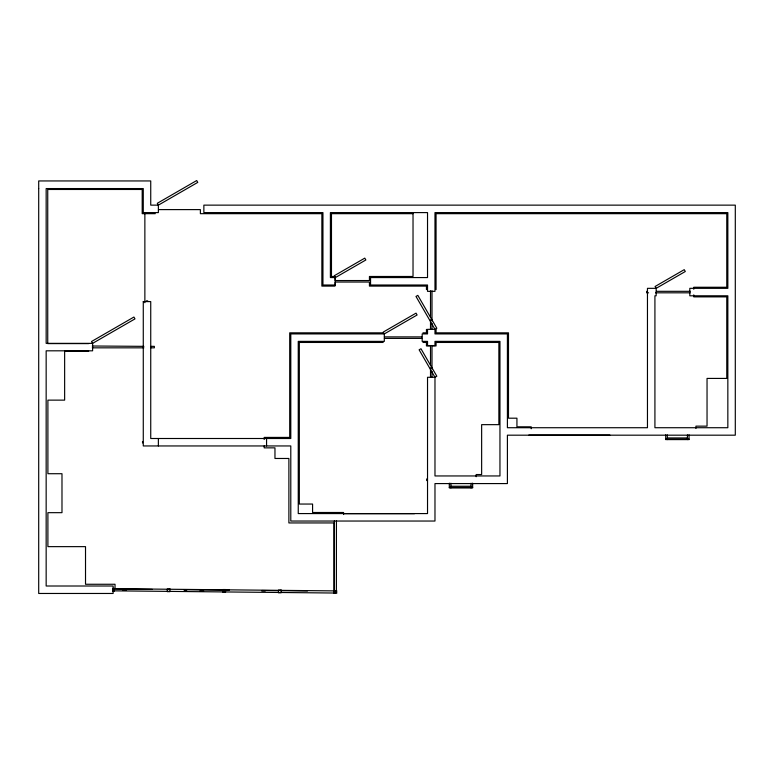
<?xml version="1.0" encoding="UTF-8"?>
<svg xmlns="http://www.w3.org/2000/svg" width="774" height="774" viewBox="0 0 774 774"><rect width="100%" height="100%" fill="white"/><g stroke="black" fill="none" stroke-linecap="round" stroke-linejoin="round"><path stroke-width="1.16" d="M158.854 209.609L200.379 209.609L200.379 213.672L321.868 213.672L321.868 286.099L334.958 286.099L334.958 282.036L369.43 282.036L369.43 286.099L426.445 286.099L426.445 289.582M155.293 213.672L142.203 213.672L142.203 189.475L47.736 189.475L47.736 343.608L88.671 343.608M656.371 291.314L690.156 291.314M648.573 292.814L646.716 292.814L646.716 291.314M655.52 292.814L690.195 292.814M146.267 300.854L147.757 300.854M383.188 332.839L289.708 332.839L289.708 437.416L264.186 437.416L264.186 439.448M422.962 332.839L426.445 332.839L426.445 329.356M384.397 336.893L421.762 336.893M384.397 338.393L421.762 338.393M383.188 342.447L299.325 342.447L299.325 504.048L312.58 504.048L312.58 512.494L343.579 512.494L343.579 514.526M422.962 342.447L426.445 342.447L426.445 345.93L430.508 345.93L430.508 365.28M92.261 346.007L143.867 346.346M151.056 346.346L154.355 346.346L154.355 347.836L151.056 347.836M92.27 347.836L143.867 347.836M88.671 351.232L64.639 351.232L64.639 400.129L47.901 400.129L47.901 473.717L61.988 473.717L61.988 512.669L47.901 512.669L47.901 546.638L85.517 546.638L85.517 584.264L115.026 584.264L115.026 589.033L152.314 589.411M528.845 435.075L609.893 435.075M667.304 437.939L687.447 437.939M665.708 439.177L689.044 439.177M450.913 486.246L471.047 486.246M449.307 487.485L472.653 487.485M343.801 513.675L414.525 513.675M112.569 588.434L114.339 588.434L114.339 591.094L112.569 591.094M334.039 590.639L336.709 590.639L336.709 593.3L334.039 593.3L333.962 522.943L288.886 522.943L288.886 458.469L274.964 458.469L274.964 447.856L264.186 447.856L264.186 445.901M183.593 589.72L229.307 590.175M261.786 590.494L278.63 590.659M281.03 590.688L307.501 590.949M184.318 590.146L186.727 590.175M261.66 590.92L265.288 590.949M122.669 590.175L126.297 590.214M200.021 590.949L203.649 590.978M695.932 428.428L695.932 426.145L707.039 426.145L707.039 378.418L726.767 378.418L726.767 296.868L693.785 296.868L693.785 294.846M693.785 289.292L693.785 287.26L726.767 287.26L726.767 213.672L436.062 213.672L436.062 289.582M689.044 434.814L689.044 439.593L665.708 439.593L665.708 434.814M687.447 434.901L687.447 439.593M667.304 434.901L667.304 439.593M531.196 428.757L531.196 426.813L516.935 426.813L516.935 418.192L508.489 418.192L508.489 332.839L436.062 332.839L436.062 329.356M476.165 476.736L476.165 474.539L481.641 474.539L481.641 424.655L498.872 424.655L498.872 342.447L436.062 342.447L436.062 345.93L431.998 345.93L431.998 368.908M472.653 483.131L472.653 487.901L449.307 487.901L449.307 483.131M471.047 483.218L471.047 487.901M450.913 483.218L450.913 487.901M431.998 290.782L431.998 320.92M431.998 323.329L431.998 329.356M431.998 371.327L431.998 377.364M430.508 290.782L430.508 317.301M430.508 319.71L430.508 329.356M430.508 367.698L430.508 377.364M426.697 478.932L426.697 480.596M336.438 520.863L336.39 591.965L334.31 591.965L334.358 520.863M266.566 438.49L266.566 445.95M158.37 438.49L158.37 445.95M144.864 213.672L144.864 302.702M142.532 441.48L142.532 442.97M38.7 188.566L38.7 593.465L113.12 593.465L113.12 586.005L46.159 586.005L46.159 350.816L92.609 350.816L92.609 343.356L91.545 341.508L133.921 317.04L134.986 318.888L92.609 343.356L46.159 343.356L46.159 188.566L143.277 188.566L143.277 212.598L158.37 212.598L158.37 205.139L157.306 203.291L196.702 180.536L197.767 182.383L158.37 205.139L150.737 205.139L150.737 180.942L38.7 180.942L38.7 188.566M143.277 301.599L143.277 445.95L290.792 445.95L290.792 521.037L434.978 521.037L434.978 483.576L507.405 483.576L507.405 435.182L735.3 435.182L735.3 205.139L203.862 205.139L203.862 212.598L322.942 212.598L322.942 285.016L335.384 285.016L335.384 277.566L334.32 275.718L364.786 258.129L365.85 259.977L335.384 277.566L330.401 277.566L330.401 212.598L427.529 212.598L427.529 277.566L370.562 277.566L370.562 285.016L427.529 285.016L427.529 291.343L434.978 291.343L434.978 212.598L727.841 212.598L727.841 288.334L689.808 288.334L689.808 295.794L727.841 295.794L727.841 427.722L654.92 427.722L654.92 295.794L656.159 295.794L656.159 288.334L655.094 286.486L684.226 269.662L685.3 271.51L656.159 288.334L647.461 288.334L647.461 427.722L507.405 427.722L507.405 333.913L434.978 333.913L434.978 329.337L415.986 296.432L417.834 295.368L436.826 328.263L434.978 329.337L427.529 329.337L427.529 333.913L422.178 333.913L422.178 341.373L427.529 341.373L427.529 345.562L434.978 345.562L434.978 341.373L499.956 341.373L499.956 475.952L434.978 475.952L434.978 377.286L419.121 349.809L420.969 348.745L436.826 376.212L434.978 377.286L427.529 377.286L427.529 513.578L298.251 513.578L298.251 341.373L384.32 341.373L384.32 333.913L383.256 332.065L416.035 313.141L417.099 314.989L384.32 333.913L290.792 333.913L290.792 438.5L150.737 438.5L150.737 301.599L143.277 301.599M113.023 588.695L112.994 590.833L335.365 593.039L335.384 590.901L113.023 588.695M413.026 213.672L331.475 213.672L331.475 276.482L334.958 276.482L334.958 280.546L369.43 280.546L369.43 276.482L413.026 276.482L413.026 213.672M169.932 588.985L167.271 588.985L167.271 591.646L169.932 591.646L169.932 588.985M225.524 589.536L222.864 589.536L222.864 592.197L225.524 592.197L225.524 589.536M281.117 590.088L278.447 590.088L278.447 592.749L281.117 592.749L281.117 590.088"/></g></svg>
